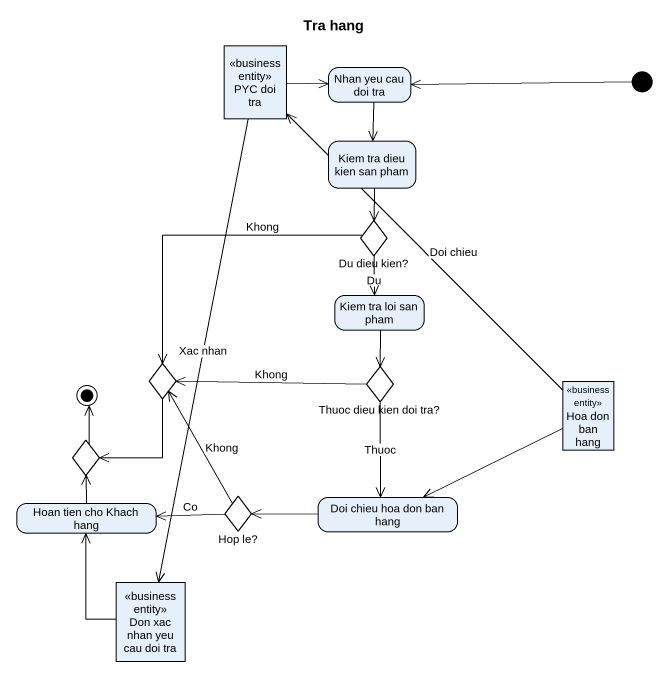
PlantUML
@startuml
title Tra hang
hide empty description
state "PYC doi tra" as PYC_doi_tra <<business entity>>
state "Nhan yeu cau doi tra" as Nhan_yeu_cau_doi_tra
state "Kiem tra dieu kien san pham" as Kiem_tra_dieu_kien_san_pham
state "Du dieu kien?" as Du_dieu_kien <<choice>>
state "Kiem tra loi san pham" as Kiem_tra_loi_san_pham
state choice1 <<choice>>
state "Thuoc dieu kien doi tra?" as Thuoc_dieu_kien_doi_tra <<choice>>
state "Hoa don ban hang" as Hoa_don_ban_hang <<business entity>>
state choice2 <<choice>>
state "Hop le?" as Hop_le <<choice>>
state "Doi chieu hoa don ban hang" as Doi_chieu_hoa_don_ban_hang
state "Hoan tien cho Khach hang" as Hoan_tien_cho_Khach_hang
state "Don xac nhan yeu cau doi tra" as Don_xac_nhan_yeu_cau_doi_tra <<business entity>>
[*] -left-> Nhan_yeu_cau_doi_tra
PYC_doi_tra -right-> Nhan_yeu_cau_doi_tra
PYC_doi_tra --> Don_xac_nhan_yeu_cau_doi_tra : Xac nhan
Nhan_yeu_cau_doi_tra --> Kiem_tra_dieu_kien_san_pham
Kiem_tra_dieu_kien_san_pham --> Du_dieu_kien
Du_dieu_kien --> Kiem_tra_loi_san_pham : Du
Du_dieu_kien --> choice1 : Khong
Kiem_tra_loi_san_pham --> Thuoc_dieu_kien_doi_tra
choice1 --> choice2
Thuoc_dieu_kien_doi_tra -left-> choice1 : Khong
Thuoc_dieu_kien_doi_tra --> Doi_chieu_hoa_don_ban_hang : Thuoc
Hoa_don_ban_hang -up-> PYC_doi_tra : Doi chieu
Hoa_don_ban_hang -left-> Doi_chieu_hoa_don_ban_hang
Hop_le -up-> choice1 : Khong
Hop_le -left-> Hoan_tien_cho_Khach_hang : Co
Doi_chieu_hoa_don_ban_hang -left-> Hop_le
Hoan_tien_cho_Khach_hang -up-> choice2
Don_xac_nhan_yeu_cau_doi_tra -up-> Hoan_tien_cho_Khach_hang
choice2 -up-> [*]
@enduml
